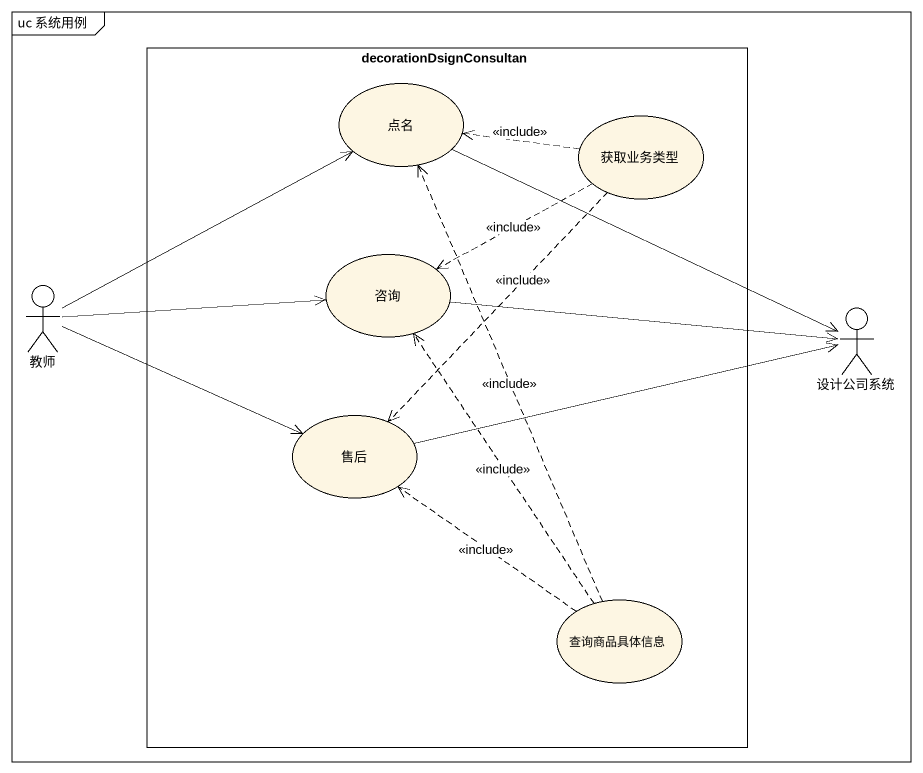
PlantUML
@startuml
mainframe uc 系统用例
rectangle decorationDsignConsultan {
  usecase 点名
  usecase 获取业务类型
  usecase 咨询
  usecase 售后
  usecase 查询商品具体信息
}
actor 教师
actor 设计公司系统
点名 -right-> 设计公司系统
获取业务类型 .left.> 点名 : <<include>>
获取业务类型 .left.> 咨询 : <<include>>
获取业务类型 ..> 售后 : <<include>>
教师 -up-> 点名
教师 -right-> 咨询
教师 -right-> 售后
咨询 -right-> 设计公司系统
售后 -right-> 设计公司系统
查询商品具体信息 .up.> 点名 : <<include>>
查询商品具体信息 .up.> 咨询 : <<include>>
查询商品具体信息 .up.> 售后 : <<include>>
@enduml
